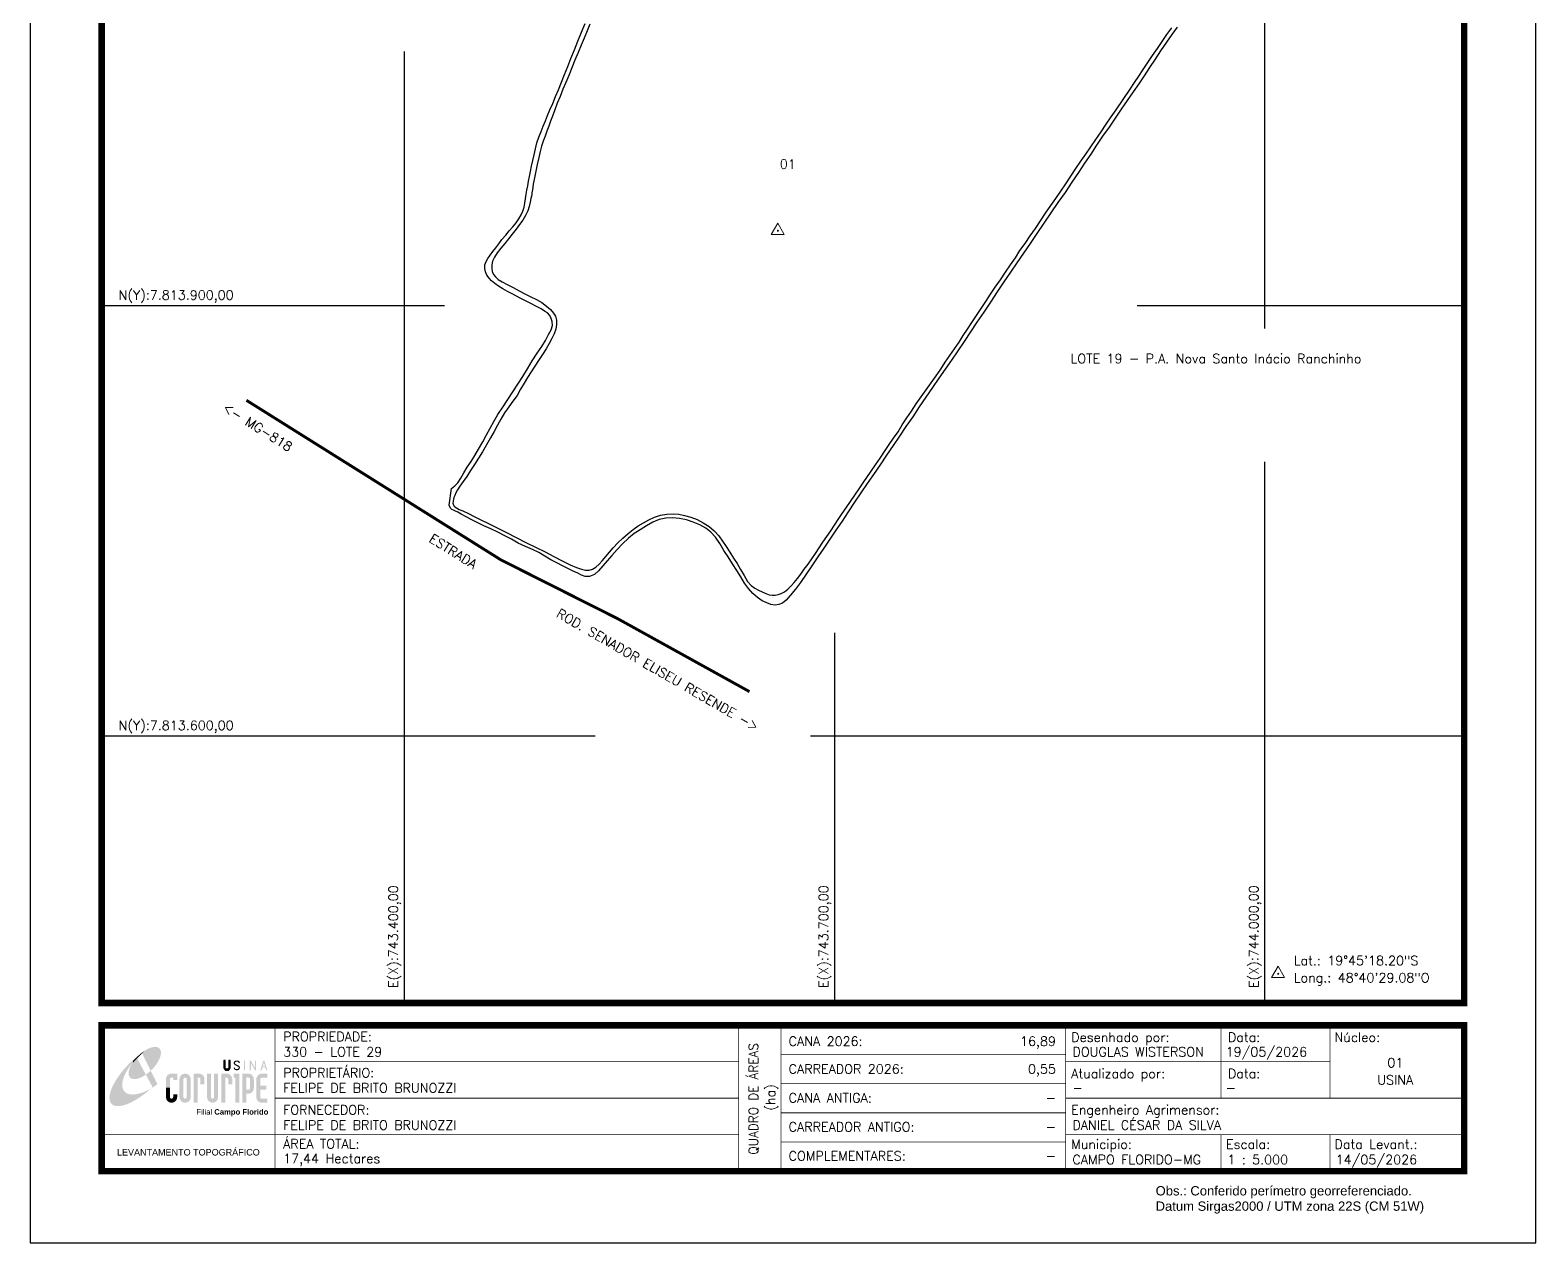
# Model space of a CAD drawing. Header units: millimetres. Extents: x 743139 to 744189, y 7813246 to 7814731.
# Drawn here: x 743139 to 744189, y 7813246 to 7814092 of the extents above; entities that cross this region are included whole.
import ezdxf
from ezdxf.enums import TextEntityAlignment as Align

# ---------------------------------------------------------------- set-up
doc = ezdxf.new("R2010")
doc.units = ezdxf.units.MM
doc.linetypes.add('LIN0', pattern=[0])
for name, color, linetype in [('0114000330', 1, 'Continuous'), ('0114000330001', 5, 'Continuous'), ('CONFRONTANTE', 7, 'Continuous'), ('ESTRADA', 1, 'Continuous'), ('MALHA', 8, 'Continuous'), ('MARGEM', 5, 'Continuous'), ('TEXTO', 7, 'Continuous')]:
    doc.layers.add(name, color=color, linetype=linetype)
doc.styles.add('ARIAL', font='arial.ttf')
doc.styles.add('marcelo', font='arial.ttf')
doc.styles.add('Simplex', font='simplex.shx')
doc.styles.get("Standard").update_dxf_attribs({"font": 'arial.ttf'})

# ---------------------------------------------------------------- blocks, each defined once
blk = doc.blocks.new('A$C78F83FB3')
at = {"layer": 'MARGEM'}
h = blk.add_hatch(color=20, dxfattribs=at)
edge = h.paths.add_edge_path()
edge.add_ellipse((19.49, 23.77), major_axis=(-6.68, -6.67), ratio=0.469426, start_angle=292.73277, end_angle=601.25787)
edge.add_ellipse((22.83, 22.05), major_axis=(12.64, 11.29), ratio=0.457614, start_angle=79.90686, end_angle=107.91393)
edge = h.paths.add_edge_path()
edge.add_ellipse((18.28, 18.7), major_axis=(13.95, 13.59), ratio=0.386848, start_angle=63.96117, end_angle=264.59932)
edge.add_ellipse((22.83, 22.05), major_axis=(12.64, 11.29), ratio=0.457614, start_angle=107.91393, end_angle=245.11815, ccw=False)
edge.add_ellipse((19.49, 23.77), major_axis=(-6.68, -6.67), ratio=0.469426, start_angle=241.25787, end_angle=292.73277, ccw=False)
for color, points in [(20, [(15.46, 26.12), (14.17, 24.81), (14.06, 24.24), (14.39, 23.97), (14.67, 24.54), (19.47, 29.32), (18.48, 28.66), (17.31, 27.78)]), (7, [(58.42, 24.9), (57.9, 24.9), (57.9, 21.73, -0.414214), (57.15, 20.98), (56.84, 20.98, -0.414214), (56.09, 21.73), (56.09, 24.9), (55.57, 24.9), (55.57, 21.73, 0.414214), (56.84, 20.46), (57.15, 20.46, 0.414214), (58.42, 21.73)]), (7, [(61.7, 24.9), (61.23, 24.9, 0.396318), (60.04, 23.78), (60.04, 23.72, 0.151912), (60.39, 22.97), (60.46, 22.92), (62.18, 22), (62.85, 21.83, 0.12407), (62.51, 22.42), (60.75, 23.36, -0.13192), (60.56, 23.77, -0.385578), (61.23, 24.37), (61.7, 24.37, -0.414214), (62.37, 23.7), (62.89, 23.7, 0.414214)]), (7, [(62.37, 23.7), (62.89, 23.7, 0.414214), (61.7, 24.9), (61.23, 24.9, 0.396318), (60.04, 23.78), (60.04, 23.72, 0.151912), (60.39, 22.97), (60.46, 22.92), (62.18, 22), (62.18, 22, -0.131921), (62.37, 21.59, -0.385578), (61.7, 20.98), (61.23, 20.98, -0.414214), (60.56, 21.65), (60.04, 21.65, 0.414214), (61.23, 20.46), (61.7, 20.46, 0.402546), (62.89, 21.61, 0.165292), (62.51, 22.42), (60.75, 23.36, -0.13192), (60.56, 23.77, -0.385578), (61.23, 24.37), (61.7, 24.37, -0.414214)]), (7, [(30.97, 12.46), (29.13, 12.46), (29.13, 8.21, 1), (34.29, 8.21), (34.29, 9.41), (32.45, 9.41), (32.45, 8.21, -1), (30.97, 8.21)])]:
    blk.add_hatch(color=color, dxfattribs=at).paths.add_polyline_path(points)
h = blk.add_hatch(color=7, dxfattribs=at)
h.paths.add_polyline_path([(65.24, 24.9), (64.72, 24.9), (64.72, 20.46), (65.24, 20.46)])
h.paths.add_polyline_path([(67.38, 20.46), (67.9, 20.46), (67.9, 23.74), (69.74, 20.46), (70.23, 20.46), (70.23, 24.9), (69.71, 24.9), (69.71, 21.58), (67.85, 24.9), (67.38, 24.9)])
h.paths.add_polyline_path([(72.17, 20.46), (72.72, 20.46), (73.14, 21.73), (74.49, 21.73), (74.9, 20.46), (75.45, 20.46), (74, 24.9), (73.62, 24.9)])
h.paths.add_polyline_path([(73.81, 23.8), (74.32, 22.25), (73.31, 22.25)], flags=16)
h = blk.add_hatch(color=7, dxfattribs=at)
h.paths.add_polyline_path([(31.71, 18.93, 0.414214), (29.13, 16.35), (29.13, 12.46), (30.97, 12.46), (30.97, 16.35, -0.414214), (31.71, 17.09), (32.45, 17.09), (32.45, 16.02), (34.29, 16.02), (34.29, 18.93)])
h.paths.add_polyline_path([(44.15, 17.09, -0.414214), (44.89, 16.35), (44.89, 14.1), (46.72, 14.1), (46.72, 16.17, 0.433937), (44.15, 18.93), (41.77, 18.93), (41.77, 12.46), (43.61, 12.46), (43.61, 17.09)])
h.paths.add_polyline_path([(43.61, 12.46), (41.77, 12.46), (41.77, 5.62), (43.61, 5.62)])
h.paths.add_polyline_path([(47.92, 12.46), (49.75, 12.46), (49.75, 18.93), (47.92, 18.93)])
h.paths.add_polyline_path([(52.91, 18.93), (51.08, 18.93), (51.08, 12.46), (52.91, 12.46)])
h.paths.add_polyline_path([(51.08, 8.12, -1), (49.75, 8.12), (49.75, 12.46), (47.92, 12.46), (47.92, 8.12, 1), (52.91, 8.12), (52.91, 12.46), (51.08, 12.46)])
h.paths.add_polyline_path([(54.41, 12.46), (56.25, 12.46), (56.25, 17.09), (56.79, 17.09, -0.414214), (57.53, 16.35), (57.53, 14.1), (59.36, 14.1), (59.36, 16.17, 0.433937), (56.79, 18.93), (54.41, 18.93)])
h.paths.add_polyline_path([(56.25, 12.46), (54.41, 12.46), (54.41, 5.62), (56.25, 5.62)])
h.paths.add_polyline_path([(60.73, 12.46), (62.58, 12.46), (62.58, 18.93), (60.02, 18.93), (60.02, 17.08), (60.73, 17.08)])
h.paths.add_polyline_path([(62.58, 12.46), (60.73, 12.46), (60.73, 5.62), (62.58, 5.62)])
h.paths.add_polyline_path([(64.06, 12.46), (65.82, 12.46), (65.82, 17.17), (66.66, 17.17, -0.450417), (67.48, 16.25), (67.48, 12.46), (69.24, 12.46, 0.002307), (69.24, 12.48, 0.005282), (69.23, 12.54, -0.000938), (69.23, 12.53), (69.23, 16.17, 0.433937), (66.66, 18.93), (64.06, 18.93)])
h.paths.add_polyline_path([(64.06, 5.62), (65.82, 5.62), (65.82, 9.77), (66.66, 9.77, 0.426056), (69.24, 12.46), (67.48, 12.46), (67.48, 12.45, -0.450417), (66.66, 11.53), (65.82, 11.53), (65.82, 12.46), (64.06, 12.46)])
h.paths.add_polyline_path([(70.37, 12.46), (74.87, 12.46), (74.87, 13.44), (72.21, 13.44), (72.21, 16.35, -0.414214), (72.95, 17.09), (75.38, 17.09), (75.38, 18.93), (72.95, 18.93, 0.414214), (70.37, 16.35)])
h.paths.add_polyline_path([(72.21, 11.62), (74.87, 11.62), (74.87, 12.46), (70.37, 12.46), (70.37, 8.21, 0.414214), (72.95, 5.62), (75.38, 5.62), (75.38, 7.47), (72.95, 7.47, -0.414214), (72.21, 8.21)])
h = blk.add_hatch(color=7, dxfattribs=at)
h.paths.add_polyline_path([(35.29, 16.35), (35.29, 8.21, 1), (40.46, 8.21, 0.016978), (40.45, 8.38), (40.45, 16.17, 0.433937), (37.88, 18.93), (37.87, 18.93, 0.41391)])
h.paths.add_polyline_path([(38.62, 16.35), (38.62, 8.21, -1), (37.13, 8.21), (37.13, 16.35, -1)], flags=16)
at = {"layer": 'MARGEM', "color": 7}
blk.add_lwpolyline([(58.42, 24.9), (57.9, 24.9), (57.9, 21.73, -0.414214), (57.15, 20.98), (56.84, 20.98, -0.414214), (56.09, 21.73), (56.09, 24.9), (55.57, 24.9), (55.57, 21.73, 0.414214), (56.84, 20.46), (57.15, 20.46, 0.414214), (58.42, 21.73), (58.42, 24.9)], format="xyb", close=True, dxfattribs=at)
at = {"layer": 'MARGEM', "color": 252, "insert": (43.05, 2.72), "char_height": 2.5, "attachment_point": 1, "style": 'ARIAL'}
blk.add_mtext_dynamic_manual_height_columns('Filial {\\fArial|b1|i0|c0|p34;Campo Florido}', width=33.0271, gutter_width=2.46, heights=[2.95], dxfattribs=at)

msp = doc.modelspace()

# ---------------------------------------------------------------- linework, layer by layer
at = {"layer": '0114000330', "elevation": 627.1}
msp.add_lwpolyline([(743938.7, 7814094), (743935.1, 7814088.7), (743931.3, 7814083.4), (743927.3, 7814077.5), (743923.4, 7814071.6), (743919.5, 7814065.7), (743915.8, 7814060), (743912.1, 7814054.5), (743908.2, 7814048.8), (743904, 7814042.8), (743899.8, 7814036.7), (743895.6, 7814030.5), (743891.3, 7814024.2), (743886.8, 7814017.9), (743882.6, 7814011.6), (743878.5, 7814005.4), (743874.3, 7813999.2), (743870, 7813992.7), (743865.4, 7813985.8), (743860.6, 7813978.7), (743855.6, 7813971.6), (743850.7, 7813964.5), (743845.9, 7813957.2), (743841, 7813950.2), (743836.3, 7813943.2), (743831.6, 7813936.4), (743827.1, 7813929.7), (743822.5, 7813923.1), (743818, 7813916.3), (743813.3, 7813909.4), (743808.6, 7813902.3), (743803.9, 7813895.3), (743799.2, 7813888.3), (743794.6, 7813881.5), (743790.2, 7813874.9), (743785.9, 7813868.4), (743781.5, 7813861.9), (743777, 7813855.5), (743772.6, 7813849.2), (743768.1, 7813842.7), (743763.6, 7813836.1), (743759, 7813829.2), (743754.4, 7813822.3), (743749.6, 7813815.5), (743745.3, 7813808.7), (743740.8, 7813802.2), (743736.2, 7813795.5), (743731.7, 7813788.8), (743727.1, 7813782.2), (743722.7, 7813775.7), (743718.3, 7813769.2), (743713.9, 7813762.7), (743709.5, 7813756), (743705.3, 7813749.5), (743700.9, 7813743.2), (743696.6, 7813737.1), (743692.4, 7813730.8), (743688.2, 7813724.6), (743684, 7813718.5), (743680, 7813712.6), (743676.2, 7813706.9), (743672.6, 7813702.2), (743669, 7813697.8), (743666.2, 7813694.4), (743663.6, 7813692.4), (743661, 7813691.4), (743658.4, 7813691.1), (743655.5, 7813691.5), (743652.6, 7813692.6), (743649.4, 7813694.1), (743646.1, 7813696.3), (743642.9, 7813699.2), (743639.9, 7813702.5), (743637, 7813706.3), (743634.5, 7813710.7), (743631.7, 7813715.1), (743628.7, 7813719.8), (743625.8, 7813724.6), (743622.8, 7813729.2), (743619.8, 7813734), (743616.8, 7813738.5), (743613.7, 7813742), (743610.1, 7813744.7), (743606, 7813747), (743601.4, 7813748.9), (743596.6, 7813750.4), (743591.7, 7813751.4), (743586.8, 7813751.9), (743582.2, 7813751.7), (743577.6, 7813750.6), (743573.1, 7813748.8), (743568.7, 7813746.2), (743564.3, 7813743.6), (743560.2, 7813741), (743556.1, 7813737.6), (743552, 7813733.8), (743548.2, 7813729.7), (743544.6, 7813725.7), (743541.3, 7813721.9), (743538.3, 7813718.3), (743535.4, 7813714.9), (743532.4, 7813712.4), (743529.1, 7813711), (743526.1, 7813711), (743523.5, 7813711.9), (743520.8, 7813713.2), (743517.6, 7813714.7), (743514, 7813716.5), (743510.3, 7813718.3), (743506.3, 7813720.4), (743502, 7813722.7), (743497.8, 7813725.1), (743493.6, 7813727.8), (743489.2, 7813729.9), (743484.3, 7813731.9), (743479.3, 7813734.3), (743474.6, 7813736.9), (743469.9, 7813739.4), (743465.1, 7813741.9), (743460.2, 7813744.2), (743455.4, 7813746.3), (743450.7, 7813748.6), (743446.5, 7813750.7), (743442.9, 7813752.6), (743439.6, 7813754.4), (743437.1, 7813755.8), (743435.6, 7813756.6), (743434.2, 7813757.3), (743433, 7813757.8), (743432.2, 7813758.5), (743431.2, 7813760.7), (743432.7, 7813772.3), (743435, 7813774.1), (743437.1, 7813776.3), (743439.2, 7813779.6), (743441.3, 7813783.3), (743443.8, 7813787.1), (743446.5, 7813791.2), (743449.1, 7813795.3), (743451.7, 7813799.8), (743454.6, 7813804.9), (743457.3, 7813809.7), (743459.8, 7813814.3), (743462.4, 7813819), (743465.2, 7813823.9), (743468.6, 7813829), (743472.1, 7813834.3), (743475.6, 7813839.7), (743479.1, 7813845), (743482.5, 7813850.4), (743485.7, 7813855.8), (743489.1, 7813861.3), (743492.5, 7813866.6), (743495.7, 7813871.3), (743498.3, 7813875.6), (743500.5, 7813879.7), (743502.2, 7813882.9), (743503.2, 7813886), (743503.1, 7813888.7), (743502.4, 7813890.9), (743501.3, 7813892.9), (743499.7, 7813894.7), (743497.7, 7813896), (743495.2, 7813897.5), (743492, 7813899.3), (743488.5, 7813901), (743484.9, 7813902.9), (743481.2, 7813904.7), (743478.1, 7813906.4), (743475.1, 7813908), (743471.8, 7813909.7), (743468.6, 7813911.5), (743465.6, 7813913.3), (743463, 7813915.3), (743460.7, 7813917.1), (743459, 7813918.9), (743457.5, 7813921.1), (743456.4, 7813923.4), (743456, 7813925.7), (743456, 7813928.2), (743457, 7813930.5), (743458.2, 7813932.6), (743459.7, 7813934.9), (743461.6, 7813937.5), (743463.6, 7813940.2), (743465.7, 7813942.8), (743468, 7813945.8), (743470.6, 7813949), (743473.1, 7813952), (743475.5, 7813954.8), (743477.8, 7813957.6), (743479.7, 7813960.3), (743481.3, 7813963.1), (743482.5, 7813965.7), (743483.4, 7813968.4), (743484, 7813971.2), (743484.4, 7813974.3), (743484.9, 7813977.4), (743485.4, 7813980.4), (743486, 7813983.3), (743486.5, 7813986.5), (743487.2, 7813989.8), (743487.9, 7813993.3), (743488.6, 7813997), (743489.5, 7814000.9), (743490.4, 7814005), (743491.3, 7814009.1), (743492.4, 7814013.2), (743493.8, 7814017.3), (743495.3, 7814021.2), (743496.7, 7814024.8), (743498.3, 7814028.6), (743499.8, 7814032.3), (743501.4, 7814036.4), (743503.4, 7814040.8), (743505.3, 7814045.5), (743507.3, 7814050.3), (743509.4, 7814055.5), (743511.6, 7814060.9), (743513.8, 7814066.5), (743516.1, 7814072.2), (743518.5, 7814078.1), (743520.9, 7814084.2), (743523.5, 7814090.5), (743526, 7814096.6)], dxfattribs=at)
at = {"layer": '0114000330001', "elevation": 627.1}
msp.add_lwpolyline([(743529.3, 7814096.1), (743527.3, 7814091.4), (743525.2, 7814086.3), (743523.1, 7814081.3), (743521, 7814076.2), (743518.9, 7814071), (743516.8, 7814065.6), (743514.6, 7814060.3), (743512.5, 7814055.4), (743510.5, 7814050.6), (743508.5, 7814045.7), (743506.5, 7814040.9), (743504.8, 7814036.3), (743503.3, 7814032), (743501.9, 7814028.3), (743500.7, 7814024.9), (743499.3, 7814021.4), (743498, 7814017.9), (743496.6, 7814014.4), (743495.5, 7814011), (743494.7, 7814007.3), (743493.6, 7814003), (743492.6, 7813998.2), (743491.5, 7813993.5), (743490.6, 7813988.9), (743489.8, 7813984.5), (743489.3, 7813980.5), (743488.9, 7813978.4), (743488.7, 7813977.3), (743488.6, 7813976.1), (743488.1, 7813974.4), (743487.7, 7813972), (743486.9, 7813968.9), (743486, 7813965.8), (743484.5, 7813962.6), (743482.6, 7813959.5), (743480.3, 7813956.4), (743477.8, 7813953.1), (743475.2, 7813949.7), (743472.5, 7813946.3), (743469.9, 7813943.1), (743467.2, 7813939.9), (743464.7, 7813936.7), (743462.7, 7813933.6), (743461.4, 7813930.7), (743460.9, 7813928.3), (743460.8, 7813925.9), (743461.2, 7813923.7), (743462.1, 7813921.6), (743463.5, 7813919.8), (743465.4, 7813918.1), (743468.1, 7813916.4), (743471.7, 7813914.6), (743475.8, 7813912.5), (743479.9, 7813910.2), (743484, 7813908), (743488.1, 7813906), (743492.1, 7813904.1), (743495.7, 7813902), (743499, 7813899.4), (743501.8, 7813897), (743503.9, 7813894.6), (743505.2, 7813892.4), (743506.1, 7813889.7), (743506.1, 7813886.6), (743505.6, 7813883.5), (743504.4, 7813880.1), (743502.8, 7813876.9), (743500.9, 7813873.5), (743498.7, 7813869.7), (743496.2, 7813865.8), (743493.5, 7813861.6), (743490.9, 7813857.6), (743488.4, 7813853.7), (743485.9, 7813849.8), (743483.4, 7813845.8), (743481, 7813841.6), (743478.5, 7813837.2), (743475.6, 7813833.3), (743472.7, 7813829.3), (743469.8, 7813825), (743467.3, 7813820.6), (743464.9, 7813816.4), (743462.5, 7813812.1), (743460, 7813807.6), (743457.3, 7813802.8), (743454.4, 7813798), (743451.6, 7813793.4), (743448.9, 7813789.1), (743446.1, 7813784.8), (743443.5, 7813780.8), (743441, 7813777.2), (743438.7, 7813773.9), (743437, 7813771.4), (743435.9, 7813769.3), (743435, 7813767.5), (743434.4, 7813766), (743434.1, 7813764.8), (743433.9, 7813763.5), (743433.8, 7813762.2), (743434.5, 7813760.2), (743435.2, 7813759.5), (743436.2, 7813758.9), (743438.2, 7813757.8), (743440.8, 7813756.7), (743444.6, 7813754.8), (743448.6, 7813752.8), (743453.2, 7813750.5), (743458.7, 7813747.9), (743464.7, 7813744.9), (743471.1, 7813741.6), (743477.9, 7813738.2), (743484.6, 7813734.7), (743491.3, 7813731.4), (743498, 7813728.1), (743504.2, 7813724.9), (743509.9, 7813721.9), (743515.5, 7813719.1), (743519.9, 7813717.2), (743523.4, 7813716), (743526.3, 7813715.4), (743528.7, 7813715.4), (743531.2, 7813716.2), (743533.4, 7813717.4), (743535.8, 7813719.5), (743537.8, 7813721.9), (743540.3, 7813724.9), (743542.9, 7813727.9), (743545.6, 7813730.9), (743548.7, 7813734.4), (743552.2, 7813737.8), (743555.9, 7813740.9), (743559.5, 7813743.8), (743563, 7813746.2), (743566.6, 7813748.3), (743570.3, 7813750.4), (743574.3, 7813752.3), (743578.6, 7813753.7), (743582.9, 7813754.5), (743587.3, 7813754.7), (743591.2, 7813754.4), (743595.2, 7813753.6), (743599.7, 7813752.3), (743604.2, 7813750.6), (743608.3, 7813748.5), (743612.4, 7813745.9), (743616, 7813742.8), (743619.2, 7813739.4), (743621.8, 7813735.6), (743624.3, 7813731.9), (743626.9, 7813727.9), (743629.4, 7813723.8), (743631.9, 7813720), (743634.3, 7813715.9), (743636.8, 7813711.6), (743639.3, 7813707.6), (743641.8, 7813704.7), (743644.4, 7813702.8), (743646.9, 7813701.4), (743649.4, 7813700.2), (743651.9, 7813699.1), (743654.3, 7813698.3), (743656.5, 7813697.9), (743658.6, 7813698), (743660.6, 7813698.4), (743662.7, 7813699.2), (743665, 7813700.3), (743667.3, 7813702.1), (743669.6, 7813704.4), (743671.8, 7813706.8), (743674.1, 7813709.6), (743676.4, 7813712.7), (743678.8, 7813716), (743681.4, 7813719.6), (743684, 7813723.4), (743686.5, 7813727.1), (743689.1, 7813730.9), (743691.8, 7813734.8), (743694.5, 7813738.8), (743697.2, 7813742.8), (743699.8, 7813746.7), (743702.5, 7813750.7), (743705.2, 7813754.8), (743708.1, 7813758.9), (743711, 7813763.2), (743714, 7813767.6), (743717, 7813772), (743719.8, 7813776.2), (743725.4, 7813784.5), (743728.5, 7813788.9), (743731.6, 7813793.5), (743734.8, 7813798.2), (743738, 7813803), (743741.1, 7813807.5), (743744.2, 7813811.9), (743747, 7813816.7), (743750.2, 7813821.5), (743753.5, 7813826.3), (743756.9, 7813831.3), (743760.4, 7813836.2), (743763.8, 7813841.1), (743767.3, 7813845.9), (743770.7, 7813850.8), (743773.9, 7813855.5), (743777.1, 7813860.3), (743780.3, 7813865.1), (743783.5, 7813869.8), (743786.7, 7813874.3), (743789.6, 7813878.9), (743792.5, 7813883.4), (743795.6, 7813888.1), (743798.9, 7813892.9), (743802.2, 7813897.8), (743805.5, 7813902.7), (743808.7, 7813907.7), (743812, 7813912.6), (743815.6, 7813917.8), (743819.1, 7813923.2), (743822.7, 7813928.2), (743826, 7813933.1), (743829.2, 7813938.2), (743832.8, 7813943.2), (743836.3, 7813948.4), (743840, 7813953.6), (743843.5, 7813958.9), (743847.1, 7813964.2), (743850.7, 7813969.5), (743854.3, 7813974.6), (743857.7, 7813979.7), (743861.1, 7813984.8), (743864.7, 7813990), (743868.2, 7813995.3), (743871.7, 7814000.4), (743875.1, 7814005.4), (743878.5, 7814010.5), (743882.1, 7814015.6), (743885.8, 7814020.9), (743889.4, 7814026.2), (743892.8, 7814031.4), (743896.2, 7814036.3), (743906, 7814050.7), (743909, 7814055.3), (743912, 7814059.8), (743915.1, 7814064.4), (743918.4, 7814069.3), (743921.7, 7814074.1), (743925, 7814079), (743928.3, 7814083.9), (743931.7, 7814088.7), (743935.1, 7814093.5)], dxfattribs=at)
at = {"layer": 'ESTRADA', "const_width": 2, "elevation": 627.1}
msp.add_lwpolyline([(743640.6, 7813630.7), (743549, 7813681.4), (743467.2, 7813722.6), (743289.8, 7813833.8)], dxfattribs=at)
at = {"layer": 'MALHA'}
for points in [[(744000, 7813883.8), (744000, 7814681.4)], [(743400, 7813413.6), (743400, 7814077)], [(743188.9, 7813900), (743427.8, 7813900)], [(743910.8, 7813900), (744138.9, 7813900)], [(744000, 7813413.6), (744000, 7813790.8)], [(743700, 7813413.6), (743700, 7813671.8)], [(743188.9, 7813600), (743533, 7813600)], [(743683.2, 7813600), (744138.9, 7813600)]]:
    msp.add_lwpolyline(points, dxfattribs=at)
at = {"layer": 'MARGEM', "color": 174, "linetype": 'LIN0', "flags": 128}
msp.add_lwpolyline([(744188.9, 7813246.4), (744188.9, 7814731.4), (743138.9, 7814731.4), (743138.9, 7813246.4)], close=True, dxfattribs=at)
at = {"layer": 'MARGEM', "color": 174, "linetype": 'LIN0', "const_width": 4.54, "flags": 128}
for points in [[(744138.9, 7813413.6), (744138.9, 7814681.4), (743188.9, 7814681.4), (743188.9, 7813413.6)], [(743188.9, 7813398.1), (744138.9, 7813398.1), (744138.9, 7813296.4), (743188.9, 7813296.4)]]:
    msp.add_lwpolyline(points, close=True, dxfattribs=at)
at = {"layer": 'MARGEM', "color": 174, "linetype": 'LIN0', "flags": 128}
for points, const_width in [([(743309.7, 7813398.1), (743309.7, 7813296.4)], 0.505), ([(743309.7, 7813398.1), (743309.7, 7813297.4)], 0.5), ([(743633, 7813398.1), (743633, 7813297.7)], 0.505), ([(743662.6, 7813398.1), (743662.6, 7813297.7)], 0.505), ([(743861, 7813398.1), (743861, 7813297.7)], 0.505), ([(743969.4, 7813347.3), (743969.4, 7813398.1)], 0.505), ([(744045.3, 7813347.3), (744045.3, 7813398.1)], 0.505), ([(743662.6, 7813377.8), (743861, 7813377.8)], 0.505), ([(743309.7, 7813372.7), (743633, 7813372.7)], 0.505), ([(743861, 7813372.7), (744045.3, 7813372.7)], 0.505), ([(743662.6, 7813357.4), (743861, 7813357.4)], 0.505), ([(743309.7, 7813347.3), (743633, 7813347.3)], 0.505), ([(743861, 7813347.3), (744139, 7813347.3)], 0.505), ([(743662.6, 7813337.1), (743861, 7813337.1)], 0.505), ([(743188.9, 7813321.9), (743633, 7813321.9)], 0.505), ([(743662.6, 7813316.8), (743861, 7813316.8)], 0.505), ([(743861, 7813321.9), (744139, 7813321.9)], 0.505), ([(743969.4, 7813321.9), (743969.4, 7813296.7)], 0.505), ([(744045.3, 7813321.9), (744045.3, 7813296.7)], 0.505)]:
    msp.add_lwpolyline(points, dxfattribs=dict(at, const_width=const_width))
at = {"layer": 'TEXTO', "color": 7, "lineweight": 9, "flags": 128}
for points in [[(743655.8, 7813949.4), (743664.8, 7813949.4), (743660.3, 7813957.2)], [(744004.7, 7813431.4), (744013.7, 7813431.4), (744009.2, 7813439.3)]]:
    msp.add_lwpolyline(points, close=True, dxfattribs=at)
at = {"layer": 'TEXTO', "color": 7, "lineweight": 9, "const_width": 0.706, "flags": 128}
for points in [[(743660, 7813952, -1), (743660.7, 7813952, -1)], [(744008.9, 7813434, -1), (744009.6, 7813434, -1)]]:
    msp.add_lwpolyline(points, format="xyb", close=True, dxfattribs=at)

# ---------------------------------------------------------------- block references
at = {"layer": 'MARGEM', "linetype": 'ByBlock', "xscale": 1.529002714846904, "yscale": 1.529002714846904, "zscale": 1.529002714846904}
msp.add_blockref('A$C78F83FB3', (743189.1, 7813335.5), dxfattribs=at)

# ---------------------------------------------------------------- texts
at = {"layer": 'CONFRONTANTE', "linetype": 'Continuous', "style": 'Simplex'}
msp.add_text('LOTE 19 - P.A. Nova Santo Inácio Ranchinho', height=6.5, dxfattribs=at).set_placement((743965.9, 7813862.9), align=Align.MIDDLE_CENTER)
for s, rotation, p in [('<- MG-818', 327.8336, (743297.7, 7813815.1)), ('ESTRADA', 327.8336, (743434, 7813728.5)), ('ROD. SENADOR ELISEU RESENDE ->', 330, (743576.6, 7813645.9))]:
    msp.add_text(s, height=6.5, rotation=rotation, dxfattribs=at).set_placement(p, align=Align.MIDDLE_CENTER)
at = {"layer": 'MALHA', "style": 'Simplex'}
for s, p in [('N(Y):7.813.900,00', (743240.8, 7813907.2)), ('N(Y):7.813.600,00', (743240.8, 7813607.2))]:
    msp.add_text(s, height=6.5, dxfattribs=at).set_placement(p, align=Align.MIDDLE_CENTER)
for s, p in [('E(X):743.400,00', (743392.2, 7813459.9)), ('E(X):743.700,00', (743692.2, 7813459.9)), ('E(X):744.000,00', (743992.2, 7813459.9))]:
    msp.add_text(s, height=6.5, rotation=90, dxfattribs=at).set_placement(p, align=Align.MIDDLE_CENTER)
at = {"layer": 'MARGEM', "color": 7, "linetype": 'Continuous', "lineweight": 9}
for s, style, p in [('PROPRIEDADE:', 'Simplex', (743315.4, 7813393.5)), ('Desenhado por:', 'Simplex', (743864.9, 7813393)), ('Data:', 'Simplex', (743974.2, 7813393)), ('Núcleo:', 'Simplex', (744048.5, 7813393)), ('PROPRIETÁRIO:', 'Simplex', (743315.4, 7813368.3)), ('Atualizado por:', 'Simplex', (743864.9, 7813367.7)), ('Data:', 'Simplex', (743974.2, 7813367.7)), ('FORNECEDOR:', 'Simplex', (743315.4, 7813342.4)), ('Engenheiro Agrimensor:', 'Simplex', (743864.9, 7813342.4)), ('ÁREA TOTAL:', 'Simplex', (743315.4, 7813318.7)), ('Municipio:', 'Simplex', (743864.9, 7813318.4)), ('Escala:', 'Simplex', (743972.9, 7813318.4)), ('Data Levant.:', 'Simplex', (744048.5, 7813318.4)), ('Obs.: Conferido perímetro georreferenciado.', 'marcelo', (743923.8, 7813286)), ('Datum Sirgas2000 / UTM zona 22S (CM 51W)', 'marcelo', (743923.8, 7813275.3))]:
    msp.add_text(s, height=6.5, dxfattribs=dict(at, style=style)).set_placement(p, align=Align.TOP_LEFT)
at = {"layer": 'MARGEM', "color": 7, "linetype": 'Continuous', "style": 'Simplex'}
for s, p in [('CANA 2026:', (743667.9, 7813390.2)), ('330 - LOTE 29', (743315.4, 7813382.9)), ('DOUGLAS WISTERSON', (743865.8, 7813382.9)), ('19/05/2026', (743972.6, 7813382.9)), ('CARREADOR 2026:', (743667.9, 7813370.9)), ('FELIPE DE BRITO BRUNOZZI', (743315.4, 7813357.7)), ('CANA ANTIGA:', (743667.9, 7813350.8)), ('-', (743865.8, 7813357.7)), ('-', (743972.6, 7813357.7)), ('DANIEL CÉSAR DA SILVA', (743865.8, 7813331.8)), ('FELIPE DE BRITO BRUNOZZI', (743315.4, 7813331.8)), ('CARREADOR ANTIGO:', (743667.9, 7813330.6)), ('17,44 Hectares', (743315.4, 7813308.5)), ('COMPLEMENTARES:', (743667.9, 7813310.3)), ('CAMPO FLORIDO-MG', (743865.8, 7813307.7)), ('1 : 5.000', (743973.8, 7813307.7)), ('14/05/2026', (744049.3, 7813307.7))]:
    msp.add_text(s, height=6.5, dxfattribs=at).set_placement(p, align=Align.TOP_LEFT)
for s, p in [('16,89', (743854.3, 7813390.2)), ('0,55', (743854.3, 7813370.9)), ('-', (743854.3, 7813350.8)), ('-', (743854.3, 7813330.6)), ('-', (743854.3, 7813310.3))]:
    msp.add_text(s, height=6.5, dxfattribs=at).set_placement(p, align=Align.TOP_RIGHT)
at = {"layer": 'MARGEM', "color": 7, "linetype": 'Continuous', "style": 'Simplex', "width": 0.95}
msp.add_text('QUADRO DE ÁREAS', height=6.5, rotation=90, dxfattribs=at).set_placement((743643.3, 7813346.8), align=Align.MIDDLE_CENTER)
at = {"layer": 'MARGEM', "color": 7, "linetype": 'Continuous', "style": 'Simplex'}
for s, p in [('01', (744090.9, 7813372)), ('USINA', (744090.9, 7813360))]:
    msp.add_text(s, height=6.5, dxfattribs=at).set_placement(p, align=Align.MIDDLE_CENTER)
msp.add_text('(ha)', height=6.5, rotation=90, dxfattribs=at).set_placement((743655.2, 7813347.8), align=Align.MIDDLE_CENTER)
at = {"layer": 'MARGEM', "color": 7, "linetype": 'ByBlock'}
msp.add_text('LEVANTAMENTO TOPOGRÁFICO', height=4.5, dxfattribs=at).set_placement((743249.3, 7813309.6), align=Align.MIDDLE_CENTER)
at = {"layer": 'TEXTO', "linetype": 'Continuous', "style": 'Simplex'}
msp.add_text('01', height=6.5, dxfattribs=at).set_placement((743667.3, 7813998.5), align=Align.MIDDLE_CENTER)
at = {"layer": 'TEXTO', "linetype": 'ByBlock', "style": 'Simplex'}
for s, p in [('Lat.: 19°45\'18.20"S', (744020.1, 7813440, 328.4)), ('Long.: 48°40\'29.08"O', (744020.1, 7813428, 328.4))]:
    msp.add_text(s, height=6.5, dxfattribs=at).set_placement(p)

doc.saveas('drawing.dxf')
